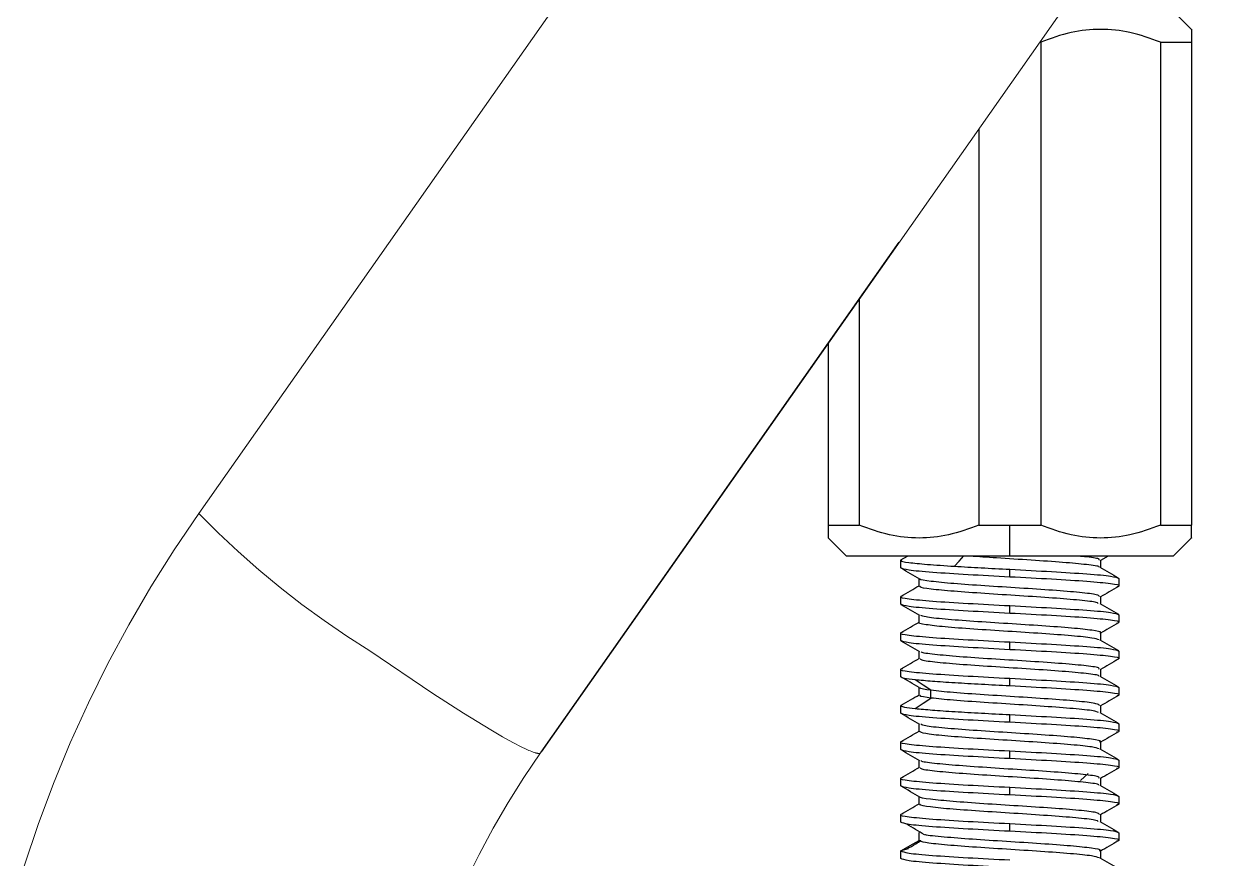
# Model space of a CAD drawing. Header units: millimetres. Extents: x 601 to 1195, y -1757 to -1337.
# Drawn here: x 903.33 to 936.71, y -1667.44 to -1644.46 of the extents above; entities that cross this region are included whole.
import ezdxf

# ---------------------------------------------------------------- set-up
doc = ezdxf.new("R2010")
doc.units = ezdxf.units.MM
doc.header["$LTSCALE"] = 0.1
doc.layers.get('0').update_dxf_attribs({"lineweight": 13})

msp = doc.modelspace()

# ---------------------------------------------------------------- linework, layer by layer
for p, q in [((927.291, -1630.683), (908.142, -1657.927)), ((936.705, -1637.275), (917.577, -1664.49)), ((917.562, -1664.498), (927.427, -1650.464)), ((908.142, -1657.927), (907.463, -1658.928)), ((908.677, -1658.462), (908.142, -1657.927)), ((909.228, -1658.981), (908.677, -1658.462)), ((907.463, -1658.928), (906.819, -1659.951)), ((909.796, -1659.482), (909.228, -1658.981)), ((910.38, -1659.967), (909.796, -1659.482)), ((906.819, -1659.951), (906.21, -1660.996)), ((910.978, -1660.433), (910.38, -1659.967)), ((911.59, -1660.879), (910.978, -1660.433)), ((912.215, -1661.307), (911.59, -1660.879)), ((906.21, -1660.996), (905.637, -1662.06)), ((912.852, -1661.714), (912.215, -1661.307)), ((914.586, -1662.888), (912.852, -1661.714)), ((905.637, -1662.06), (905.101, -1663.144)), ((915.43, -1663.43), (914.586, -1662.888)), ((905.101, -1663.144), (904.602, -1664.245)), ((916.183, -1663.89), (915.43, -1663.43)), ((916.509, -1664.079), (916.183, -1663.89)), ((904.602, -1664.245), (904.14, -1665.363)), ((916.794, -1664.237), (916.509, -1664.079)), ((917.036, -1664.361), (916.794, -1664.237)), ((917.14, -1664.411), (917.036, -1664.361)), ((917.556, -1664.519), (917.097, -1665.197)), ((917.232, -1664.452), (917.14, -1664.411)), ((917.273, -1664.469), (917.232, -1664.452)), ((917.312, -1664.485), (917.273, -1664.469)), ((917.348, -1664.498), (917.312, -1664.485)), ((917.38, -1664.509), (917.348, -1664.498)), ((917.41, -1664.518), (917.38, -1664.509)), ((917.424, -1664.522), (917.41, -1664.518)), ((917.438, -1664.526), (917.424, -1664.522)), ((917.45, -1664.529), (917.438, -1664.526)), ((917.462, -1664.531), (917.45, -1664.529)), ((917.473, -1664.533), (917.462, -1664.531)), ((917.484, -1664.535), (917.473, -1664.533)), ((917.493, -1664.536), (917.484, -1664.535)), ((917.502, -1664.536), (917.493, -1664.536)), ((917.511, -1664.536), (917.502, -1664.536)), ((917.519, -1664.536), (917.511, -1664.536)), ((917.526, -1664.535), (917.519, -1664.536)), ((917.532, -1664.534), (917.526, -1664.535)), ((917.538, -1664.532), (917.532, -1664.534)), ((917.543, -1664.53), (917.538, -1664.532)), ((917.548, -1664.527), (917.543, -1664.53)), ((917.552, -1664.524), (917.548, -1664.527)), ((917.555, -1664.521), (917.552, -1664.524)), ((917.558, -1664.517), (917.555, -1664.521)), ((917.56, -1664.513), (917.558, -1664.517)), ((917.561, -1664.508), (917.56, -1664.513)), ((917.562, -1664.504), (917.561, -1664.508)), ((917.562, -1664.498), (917.562, -1664.504)), ((917.57, -1664.5), (917.568, -1664.502)), ((917.097, -1665.197), (916.661, -1665.89)), ((932.638, -1665.09), (932.425, -1665.277)), ((904.14, -1665.363), (903.717, -1666.495)), ((916.661, -1665.89), (916.248, -1666.597)), ((903.717, -1666.495), (903.332, -1667.642)), ((916.248, -1666.597), (915.86, -1667.318)), ((915.86, -1667.318), (915.497, -1668.051))]:
    msp.add_line(p, q)
at = {"color": 7, "linetype": 'Continuous', "lineweight": 25}
for p, q in [((934.982, -1644.106), (935.482, -1644.606)), ((931.333, -1644.956), (931.333, -1658.256)), ((934.63, -1644.956), (935.482, -1644.956)), ((934.63, -1644.956), (934.63, -1658.256)), ((935.482, -1644.956), (935.482, -1658.256)), ((929.63, -1647.342), (929.63, -1658.256)), ((926.333, -1652.032), (926.333, -1658.256)), ((925.482, -1653.244), (925.482, -1658.256)), ((925.482, -1658.256), (926.333, -1658.256)), ((929.63, -1658.256), (930.482, -1658.256)), ((930.482, -1659.106), (930.482, -1658.256)), ((930.482, -1658.256), (931.333, -1658.256)), ((934.63, -1658.256), (935.482, -1658.256)), ((925.982, -1659.106), (925.479, -1658.604)), ((935.484, -1658.604), (934.982, -1659.106)), ((930.482, -1659.106), (925.982, -1659.106)), ((927.482, -1659.43), (927.482, -1659.218)), ((927.483, -1659.21), (927.662, -1659.106)), ((934.982, -1659.106), (930.482, -1659.106)), ((933.187, -1659.106), (932.98, -1659.226)), ((932.98, -1659.217), (932.98, -1659.42)), ((930.482, -1659.68), (930.482, -1659.468)), ((927.982, -1659.931), (927.982, -1659.726)), ((933.482, -1659.718), (933.482, -1659.93)), ((927.482, -1660.43), (927.482, -1660.218)), ((932.981, -1660.216), (932.981, -1660.421)), ((930.482, -1660.68), (930.482, -1660.468)), ((927.982, -1660.931), (927.982, -1660.726)), ((933.482, -1660.718), (933.482, -1660.93)), ((927.482, -1661.43), (927.482, -1661.218)), ((932.981, -1661.217), (932.981, -1661.421)), ((930.482, -1661.68), (930.482, -1661.468)), ((927.982, -1661.931), (927.982, -1661.727)), ((933.482, -1661.718), (933.482, -1661.93)), ((927.482, -1662.43), (927.482, -1662.218)), ((932.98, -1662.217), (932.98, -1662.421)), ((930.482, -1662.68), (930.482, -1662.468)), ((927.984, -1662.935), (927.984, -1662.723)), ((928.31, -1663.012), (928.31, -1662.801)), ((933.482, -1662.718), (933.482, -1662.93)), ((927.482, -1663.43), (927.482, -1663.218)), ((932.981, -1663.217), (932.981, -1663.421)), ((930.482, -1663.68), (930.482, -1663.468)), ((927.982, -1663.932), (927.982, -1663.727)), ((933.482, -1663.718), (933.482, -1663.93)), ((927.482, -1664.43), (927.482, -1664.218)), ((932.98, -1664.218), (932.98, -1664.421)), ((930.482, -1664.68), (930.482, -1664.468)), ((927.984, -1664.931), (927.984, -1664.728)), ((933.482, -1664.718), (933.482, -1664.93)), ((927.482, -1665.43), (927.482, -1665.218)), ((932.979, -1665.217), (932.979, -1665.421)), ((930.482, -1665.68), (930.482, -1665.468)), ((927.985, -1665.931), (927.985, -1665.727)), ((933.482, -1665.718), (933.482, -1665.93)), ((927.482, -1666.43), (927.482, -1666.218)), ((932.978, -1666.217), (932.978, -1666.42)), ((930.482, -1666.68), (930.482, -1666.468)), ((927.984, -1666.929), (927.984, -1666.717)), ((933.482, -1666.718), (933.482, -1666.93)), ((927.681, -1667.164), (927.482, -1667.217)), ((927.482, -1667.43), (927.482, -1667.218)), ((932.978, -1667.217), (932.978, -1667.421))]:
    msp.add_line(p, q, dxfattribs=at)
at = {"color": 7, "linetype": 'Continuous', "lineweight": 25, "flags": 128}
for points in [[(928.96, -1659.385), (929.087, -1659.24), (929.214, -1659.096)], [(928.309, -1662.799), (928.092, -1662.655), (927.874, -1662.51)], [(927.874, -1663.302), (928.091, -1663.157), (928.309, -1663.013)], [(927.482, -1667.219), (927.732, -1667.074), (927.982, -1666.93)]]:
    msp.add_lwpolyline(points, dxfattribs=at)
at = {"color": 7, "linetype": 'Continuous', "lineweight": 25}
for points, knots in [([(934.63, -1644.956), (934.353, -1644.856), (933.816, -1644.663), (932.981, -1644.579), (932.147, -1644.663), (931.61, -1644.856), (931.333, -1644.956)], [0, 0, 0, 0, 0.258357, 0.500045, 0.741711, 1, 1, 1, 1]), ([(935.482, -1644.606), (935.482, -1644.606), (935.482, -1644.576), (935.482, -1644.677), (935.482, -1644.861), (935.482, -1644.956)], [0, 0, 0, 0, 0.0000903, 0.4834224, 1, 1, 1, 1]), ([(925.482, -1658.256), (925.482, -1658.359), (925.482, -1658.557), (925.482, -1658.59), (925.482, -1658.606)], [0, 0, 0, 0, 0.516713, 1, 1, 1, 1]), ([(929.63, -1658.256), (929.353, -1658.356), (928.816, -1658.55), (927.981, -1658.634), (927.147, -1658.55), (926.61, -1658.356), (926.333, -1658.256)], [0, 0, 0, 0, 0.258357, 0.500045, 0.741711, 1, 1, 1, 1]), ([(934.63, -1658.256), (934.353, -1658.356), (933.816, -1658.55), (932.981, -1658.634), (932.147, -1658.55), (931.61, -1658.356), (931.333, -1658.256)], [0, 0, 0, 0, 0.2583566, 0.5000451, 0.7417111, 1, 1, 1, 1]), ([(935.482, -1658.606), (935.482, -1658.606), (935.482, -1658.633), (935.482, -1658.537), (935.482, -1658.352), (935.482, -1658.256)], [0, 0, 0, 0, 0.00009, 0.483422, 1, 1, 1, 1]), ([(927.505, -1659.218), (927.498, -1659.221), (927.45, -1659.242), (927.673, -1659.28), (928.159, -1659.332), (928.693, -1659.366), (928.96, -1659.384)], [0, 0, 0, 0, 0.057768, 0.371846, 0.685923, 1, 1, 1, 1]), ([(932.939, -1659.41), (932.941, -1659.407), (932.954, -1659.383), (932.619, -1659.34), (931.98, -1659.279), (931.082, -1659.217), (930.155, -1659.16), (929.621, -1659.123), (929.381, -1659.106)], [0, 0, 0, 0, 0.028757, 0.230441, 0.432253, 0.633865, 0.835732, 1, 1, 1, 1]), ([(932.936, -1659.217), (932.945, -1659.208), (932.975, -1659.178), (932.75, -1659.141), (932.445, -1659.113), (932.367, -1659.106)], [0, 0, 0, 0, 0.257906, 0.809805, 1, 1, 1, 1]), ([(930.482, -1659.68), (930.088, -1659.659), (929.302, -1659.617), (928.311, -1659.555), (927.617, -1659.492), (927.527, -1659.45), (927.482, -1659.43)], [0, 0, 0, 0, 0.25, 0.5, 0.75, 1, 1, 1, 1]), ([(928, -1659.736), (927.915, -1659.687), (927.745, -1659.588), (927.575, -1659.49), (927.49, -1659.44)], [0, 0, 0, 0, 0.49978, 1, 1, 1, 1]), ([(928.96, -1659.384), (929.2, -1659.398), (929.679, -1659.426), (930.214, -1659.454), (930.482, -1659.468)], [0, 0, 0, 0, 0.5, 1, 1, 1, 1]), ([(930.482, -1659.468), (930.875, -1659.489), (931.661, -1659.531), (932.652, -1659.593), (933.346, -1659.656), (933.436, -1659.697), (933.482, -1659.718)], [0, 0, 0, 0, 0.25, 0.5, 0.75, 1, 1, 1, 1]), ([(932.96, -1659.409), (933.045, -1659.458), (933.215, -1659.557), (933.385, -1659.655), (933.47, -1659.705)], [0, 0, 0, 0, 0.499843, 1, 1, 1, 1]), ([(927.493, -1660.205), (927.578, -1660.155), (927.741, -1660.061), (927.904, -1659.966), (927.982, -1659.92)], [0, 0, 0, 0, 0.520574, 1, 1, 1, 1]), ([(932.952, -1660.217), (932.94, -1660.2), (932.913, -1660.163), (932.443, -1660.107), (931.692, -1660.045), (930.753, -1659.984), (929.78, -1659.923), (928.9, -1659.862), (928.285, -1659.8), (927.987, -1659.758), (928.008, -1659.736), (928.01, -1659.735)], [0, 0, 0, 0, 0.101192, 0.228376, 0.355198, 0.482384, 0.609208, 0.736387, 0.863225, 0.990389, 1, 1, 1, 1]), ([(932.915, -1660.41), (932.905, -1660.4), (932.874, -1660.37), (932.436, -1660.319), (931.692, -1660.258), (930.753, -1660.197), (929.78, -1660.135), (928.903, -1660.074), (928.277, -1660.013), (927.973, -1659.965), (928.015, -1659.937), (928.026, -1659.929)], [0, 0, 0, 0, 0.061812, 0.189345, 0.316515, 0.44405, 0.571222, 0.69875, 0.825936, 0.953449, 1, 1, 1, 1]), ([(933.426, -1659.945), (933.448, -1659.94), (933.559, -1659.914), (933.302, -1659.867), (932.664, -1659.805), (931.658, -1659.742), (930.874, -1659.7), (930.482, -1659.68)], [0, 0, 0, 0, 0.056902, 0.292677, 0.528451, 0.764226, 1, 1, 1, 1]), ([(933.473, -1659.941), (933.388, -1659.99), (933.224, -1660.085), (933.06, -1660.18), (932.981, -1660.226)], [0, 0, 0, 0, 0.518732, 1, 1, 1, 1]), ([(927.545, -1660.201), (927.52, -1660.207), (927.404, -1660.233), (927.659, -1660.281), (928.299, -1660.343), (929.305, -1660.406), (930.089, -1660.447), (930.482, -1660.468)], [0, 0, 0, 0, 0.064998, 0.298748, 0.532499, 0.766249, 1, 1, 1, 1]), ([(930.482, -1660.68), (930.088, -1660.659), (929.302, -1660.617), (928.311, -1660.555), (927.617, -1660.492), (927.527, -1660.45), (927.482, -1660.43)], [0, 0, 0, 0, 0.25, 0.5, 0.75, 1, 1, 1, 1]), ([(928.001, -1660.738), (927.916, -1660.688), (927.746, -1660.59), (927.576, -1660.491), (927.491, -1660.442)], [0, 0, 0, 0, 0.499789, 1, 1, 1, 1]), ([(930.482, -1660.468), (930.875, -1660.489), (931.661, -1660.531), (932.652, -1660.593), (933.346, -1660.656), (933.436, -1660.697), (933.482, -1660.718)], [0, 0, 0, 0, 0.25, 0.5, 0.75, 1, 1, 1, 1]), ([(932.961, -1660.409), (933.046, -1660.458), (933.216, -1660.557), (933.386, -1660.656), (933.471, -1660.705)], [0, 0, 0, 0, 0.4998154, 1, 1, 1, 1]), ([(927.491, -1661.206), (927.576, -1661.156), (927.74, -1661.062), (927.903, -1660.967), (927.982, -1660.921)], [0, 0, 0, 0, 0.520258, 1, 1, 1, 1]), ([(932.944, -1661.412), (932.895, -1661.394), (932.789, -1661.357), (932.215, -1661.298), (931.386, -1661.237), (930.42, -1661.176), (929.469, -1661.115), (928.647, -1661.053), (928.148, -1660.992), (927.923, -1660.951), (927.985, -1660.93), (927.986, -1660.929)], [0, 0, 0, 0, 0.108989, 0.235698, 0.362579, 0.48933, 0.61617, 0.742966, 0.869763, 0.996603, 1, 1, 1, 1]), ([(932.959, -1661.218), (932.967, -1661.214), (933.026, -1661.191), (932.774, -1661.147), (932.228, -1661.086), (931.383, -1661.025), (930.422, -1660.963), (929.464, -1660.902), (928.661, -1660.841), (928.141, -1660.785), (928.065, -1660.75), (928.034, -1660.736)], [0, 0, 0, 0, 0.019614, 0.146667, 0.273512, 0.40053, 0.527418, 0.654395, 0.781328, 0.90826, 1, 1, 1, 1]), ([(933.42, -1660.946), (933.444, -1660.941), (933.559, -1660.914), (933.303, -1660.867), (932.664, -1660.805), (931.658, -1660.742), (930.874, -1660.7), (930.482, -1660.68)], [0, 0, 0, 0, 0.063381, 0.2975359, 0.5316906, 0.7658452, 1, 1, 1, 1]), ([(933.471, -1660.943), (933.386, -1660.992), (933.223, -1661.087), (933.06, -1661.181), (932.981, -1661.227)], [0, 0, 0, 0, 0.52117, 1, 1, 1, 1]), ([(927.541, -1661.202), (927.518, -1661.207), (927.404, -1661.234), (927.66, -1661.281), (928.299, -1661.343), (929.305, -1661.406), (930.089, -1661.447), (930.482, -1661.468)], [0, 0, 0, 0, 0.061334, 0.296001, 0.530667, 0.765334, 1, 1, 1, 1]), ([(930.482, -1661.68), (930.088, -1661.659), (929.302, -1661.617), (928.311, -1661.555), (927.617, -1661.492), (927.527, -1661.45), (927.482, -1661.43)], [0, 0, 0, 0, 0.25, 0.5, 0.75, 1, 1, 1, 1]), ([(928.003, -1661.739), (927.918, -1661.69), (927.748, -1661.591), (927.578, -1661.492), (927.493, -1661.443)], [0, 0, 0, 0, 0.499826, 1, 1, 1, 1]), ([(930.482, -1661.468), (930.875, -1661.489), (931.661, -1661.531), (932.652, -1661.593), (933.346, -1661.656), (933.436, -1661.697), (933.482, -1661.718)], [0, 0, 0, 0, 0.25, 0.5, 0.75, 1, 1, 1, 1]), ([(932.963, -1661.411), (933.048, -1661.46), (933.218, -1661.559), (933.388, -1661.657), (933.473, -1661.707)], [0, 0, 0, 0, 0.499785, 1, 1, 1, 1]), ([(927.489, -1662.207), (927.574, -1662.158), (927.739, -1662.063), (927.903, -1661.967), (927.982, -1661.921)], [0, 0, 0, 0, 0.517881, 1, 1, 1, 1]), ([(932.935, -1662.412), (932.937, -1662.408), (932.949, -1662.384), (932.619, -1662.339), (931.962, -1662.277), (931.066, -1662.216), (930.09, -1662.155), (929.165, -1662.094), (928.449, -1662.032), (928.026, -1661.978), (928.024, -1661.944), (928.023, -1661.93)], [0, 0, 0, 0, 0.026038, 0.152994, 0.27974, 0.406729, 0.533441, 0.660454, 0.787142, 0.914171, 1, 1, 1, 1]), ([(932.936, -1662.217), (932.944, -1662.207), (932.971, -1662.177), (932.628, -1662.126), (931.962, -1662.065), (931.067, -1662.004), (930.09, -1661.943), (929.162, -1661.882), (928.454, -1661.82), (928.057, -1661.772), (928.046, -1661.744), (928.043, -1661.737)], [0, 0, 0, 0, 0.061868, 0.189469, 0.316858, 0.444491, 0.571847, 0.699504, 0.826835, 0.954508, 1, 1, 1, 1]), ([(933.418, -1661.947), (933.443, -1661.941), (933.559, -1661.915), (933.304, -1661.867), (932.664, -1661.805), (931.658, -1661.742), (930.874, -1661.7), (930.482, -1661.68)], [0, 0, 0, 0, 0.0652144, 0.2989108, 0.5326072, 0.7663035, 1, 1, 1, 1]), ([(933.47, -1661.943), (933.385, -1661.992), (933.222, -1662.087), (933.059, -1662.182), (932.98, -1662.227)], [0, 0, 0, 0, 0.52044, 1, 1, 1, 1]), ([(927.535, -1662.204), (927.514, -1662.208), (927.404, -1662.234), (927.661, -1662.281), (928.299, -1662.343), (929.305, -1662.406), (930.089, -1662.447), (930.482, -1662.468)], [0, 0, 0, 0, 0.055147, 0.29136, 0.527574, 0.763787, 1, 1, 1, 1]), ([(927.985, -1662.723), (927.901, -1662.674), (927.732, -1662.576), (927.563, -1662.478), (927.478, -1662.429)], [0, 0, 0, 0, 0.499956, 1, 1, 1, 1]), ([(927.874, -1662.512), (927.758, -1662.498), (927.538, -1662.472), (927.506, -1662.445), (927.491, -1662.433)], [0, 0, 0, 0, 0.524183, 1, 1, 1, 1]), ([(930.482, -1662.68), (930.218, -1662.666), (929.691, -1662.638), (928.958, -1662.596), (928.317, -1662.554), (928.021, -1662.526), (927.874, -1662.512)], [0, 0, 0, 0, 0.25, 0.5, 0.75, 1, 1, 1, 1]), ([(930.482, -1662.468), (930.875, -1662.489), (931.661, -1662.531), (932.652, -1662.593), (933.346, -1662.656), (933.436, -1662.697), (933.482, -1662.718)], [0, 0, 0, 0, 0.25, 0.5, 0.75, 1, 1, 1, 1]), ([(932.964, -1662.412), (933.049, -1662.461), (933.218, -1662.56), (933.388, -1662.658), (933.473, -1662.708)], [0, 0, 0, 0, 0.499779, 1, 1, 1, 1]), ([(927.493, -1663.206), (927.578, -1663.157), (927.741, -1663.062), (927.905, -1662.967), (927.984, -1662.921)], [0, 0, 0, 0, 0.516941, 1, 1, 1, 1]), ([(928.309, -1662.799), (928.159, -1662.779), (927.968, -1662.753), (928.009, -1662.727), (928.018, -1662.722)], [0, 0, 0, 0, 0.787052, 1, 1, 1, 1]), ([(928.31, -1663.012), (928.161, -1662.991), (927.969, -1662.965), (928.011, -1662.939), (928.021, -1662.933)], [0, 0, 0, 0, 0.780115, 1, 1, 1, 1]), ([(932.958, -1663.218), (932.942, -1663.201), (932.909, -1663.163), (932.435, -1663.105), (931.674, -1663.044), (930.735, -1662.983), (929.766, -1662.922), (928.875, -1662.861), (928.497, -1662.82), (928.309, -1662.799)], [0, 0, 0, 0, 0.122305, 0.26863, 0.414907, 0.561278, 0.707503, 0.853913, 1, 1, 1, 1]), ([(933.426, -1662.945), (933.448, -1662.94), (933.559, -1662.914), (933.302, -1662.867), (932.664, -1662.805), (931.658, -1662.742), (930.874, -1662.7), (930.482, -1662.68)], [0, 0, 0, 0, 0.057062, 0.292797, 0.528531, 0.764265, 1, 1, 1, 1]), ([(933.475, -1662.941), (933.39, -1662.99), (933.225, -1663.085), (933.061, -1663.181), (932.981, -1663.227)], [0, 0, 0, 0, 0.516369, 1, 1, 1, 1]), ([(927.518, -1663.203), (927.504, -1663.208), (927.446, -1663.226), (927.546, -1663.259), (927.764, -1663.287), (927.874, -1663.301)], [0, 0, 0, 0, 0.149099, 0.57455, 1, 1, 1, 1]), ([(927.874, -1663.301), (928.021, -1663.314), (928.317, -1663.342), (928.958, -1663.384), (929.691, -1663.426), (930.218, -1663.454), (930.482, -1663.468)], [0, 0, 0, 0, 0.25, 0.5, 0.75, 1, 1, 1, 1]), ([(932.921, -1663.413), (932.909, -1663.402), (932.873, -1663.37), (932.429, -1663.318), (931.674, -1663.257), (930.734, -1663.195), (929.766, -1663.134), (928.876, -1663.073), (928.499, -1663.032), (928.31, -1663.012)], [0, 0, 0, 0, 0.084638, 0.237243, 0.389798, 0.54245, 0.69495, 0.847644, 1, 1, 1, 1]), ([(930.482, -1663.68), (930.088, -1663.659), (929.302, -1663.617), (928.311, -1663.555), (927.617, -1663.492), (927.527, -1663.45), (927.482, -1663.43)], [0, 0, 0, 0, 0.25, 0.5, 0.75, 1, 1, 1, 1]), ([(927.999, -1663.737), (927.914, -1663.688), (927.744, -1663.589), (927.574, -1663.49), (927.489, -1663.441)], [0, 0, 0, 0, 0.499855, 1, 1, 1, 1]), ([(930.482, -1663.468), (930.875, -1663.489), (931.661, -1663.531), (932.652, -1663.593), (933.346, -1663.656), (933.436, -1663.697), (933.482, -1663.718)], [0, 0, 0, 0, 0.25, 0.5, 0.75, 1, 1, 1, 1]), ([(932.965, -1663.412), (933.05, -1663.461), (933.219, -1663.56), (933.389, -1663.658), (933.474, -1663.708)], [0, 0, 0, 0, 0.499846, 1, 1, 1, 1]), ([(927.491, -1664.207), (927.576, -1664.158), (927.74, -1664.063), (927.904, -1663.967), (927.982, -1663.922)], [0, 0, 0, 0, 0.517793, 1, 1, 1, 1]), ([(932.945, -1664.412), (932.895, -1664.394), (932.788, -1664.356), (932.198, -1664.297), (931.37, -1664.236), (930.402, -1664.175), (929.448, -1664.114), (928.648, -1664.052), (928.095, -1663.991), (928.021, -1663.951), (927.984, -1663.93)], [0, 0, 0, 0, 0.111968, 0.238801, 0.365989, 0.492813, 0.620002, 0.74683, 0.874012, 1, 1, 1, 1]), ([(932.955, -1664.218), (932.963, -1664.214), (933.02, -1664.19), (932.772, -1664.146), (932.211, -1664.085), (931.368, -1664.024), (930.403, -1663.962), (929.446, -1663.901), (928.651, -1663.84), (928.133, -1663.785), (928.062, -1663.749), (928.033, -1663.735)], [0, 0, 0, 0, 0.022233, 0.149098, 0.275621, 0.402498, 0.529012, 0.655891, 0.782408, 0.90928, 1, 1, 1, 1]), ([(933.424, -1663.945), (933.447, -1663.94), (933.559, -1663.914), (933.303, -1663.867), (932.664, -1663.805), (931.658, -1663.742), (930.874, -1663.7), (930.482, -1663.68)], [0, 0, 0, 0, 0.058761, 0.29407, 0.52938, 0.76469, 1, 1, 1, 1]), ([(933.473, -1663.941), (933.388, -1663.991), (933.224, -1664.086), (933.059, -1664.181), (932.98, -1664.228)], [0, 0, 0, 0, 0.51649, 1, 1, 1, 1]), ([(927.537, -1664.203), (927.515, -1664.208), (927.404, -1664.234), (927.661, -1664.281), (928.299, -1664.343), (929.305, -1664.406), (930.089, -1664.447), (930.482, -1664.468)], [0, 0, 0, 0, 0.057041, 0.292781, 0.52852, 0.76426, 1, 1, 1, 1]), ([(930.482, -1664.68), (930.088, -1664.659), (929.302, -1664.617), (928.311, -1664.555), (927.617, -1664.492), (927.527, -1664.45), (927.482, -1664.43)], [0, 0, 0, 0, 0.25, 0.5, 0.75, 1, 1, 1, 1]), ([(928, -1664.737), (927.915, -1664.688), (927.746, -1664.589), (927.576, -1664.491), (927.491, -1664.441)], [0, 0, 0, 0, 0.499846, 1, 1, 1, 1]), ([(930.482, -1664.468), (930.875, -1664.489), (931.661, -1664.531), (932.652, -1664.593), (933.346, -1664.656), (933.436, -1664.697), (933.482, -1664.718)], [0, 0, 0, 0, 0.25, 0.5, 0.75, 1, 1, 1, 1]), ([(932.962, -1664.411), (933.047, -1664.46), (933.216, -1664.559), (933.386, -1664.657), (933.47, -1664.706)], [0, 0, 0, 0, 0.499861, 1, 1, 1, 1]), ([(927.493, -1665.206), (927.578, -1665.157), (927.742, -1665.062), (927.905, -1664.967), (927.984, -1664.921)], [0, 0, 0, 0, 0.518495, 1, 1, 1, 1]), ([(932.933, -1665.411), (932.934, -1665.407), (932.944, -1665.383), (932.609, -1665.337), (931.948, -1665.276), (931.048, -1665.215), (930.072, -1665.154), (929.148, -1665.093), (928.441, -1665.032), (928.021, -1664.977), (928.024, -1664.944), (928.025, -1664.93)], [0, 0, 0, 0, 0.026505, 0.153531, 0.280802, 0.407866, 0.535101, 0.662207, 0.789402, 0.916553, 1, 1, 1, 1]), ([(932.935, -1665.218), (932.944, -1665.207), (932.969, -1665.176), (932.618, -1665.125), (931.947, -1665.064), (931.049, -1665.003), (930.073, -1664.942), (929.145, -1664.88), (928.445, -1664.819), (928.048, -1664.771), (928.042, -1664.743), (928.04, -1664.735)], [0, 0, 0, 0, 0.0648555, 0.1916371, 0.3186633, 0.445482, 0.5724727, 0.6993338, 0.8262838, 0.9531898, 1, 1, 1, 1]), ([(933.424, -1664.945), (933.447, -1664.94), (933.559, -1664.914), (933.303, -1664.867), (932.664, -1664.805), (931.658, -1664.742), (930.874, -1664.7), (930.482, -1664.68)], [0, 0, 0, 0, 0.058761, 0.294071, 0.529381, 0.76469, 1, 1, 1, 1]), ([(933.471, -1664.941), (933.387, -1664.991), (933.222, -1665.086), (933.058, -1665.181), (932.979, -1665.228)], [0, 0, 0, 0, 0.516835, 1, 1, 1, 1]), ([(927.539, -1665.202), (927.517, -1665.208), (927.404, -1665.234), (927.66, -1665.281), (928.299, -1665.343), (929.305, -1665.406), (930.089, -1665.447), (930.482, -1665.468)], [0, 0, 0, 0, 0.059407, 0.294556, 0.529704, 0.764852, 1, 1, 1, 1]), ([(930.482, -1665.68), (930.088, -1665.659), (929.302, -1665.617), (928.311, -1665.555), (927.617, -1665.492), (927.527, -1665.45), (927.482, -1665.43)], [0, 0, 0, 0, 0.25, 0.5, 0.75, 1, 1, 1, 1]), ([(928.001, -1665.737), (927.916, -1665.688), (927.747, -1665.589), (927.577, -1665.49), (927.492, -1665.441)], [0, 0, 0, 0, 0.499833, 1, 1, 1, 1]), ([(930.482, -1665.468), (930.875, -1665.489), (931.661, -1665.531), (932.652, -1665.593), (933.346, -1665.656), (933.436, -1665.697), (933.482, -1665.718)], [0, 0, 0, 0, 0.25, 0.5, 0.75, 1, 1, 1, 1]), ([(932.961, -1665.411), (933.046, -1665.46), (933.215, -1665.559), (933.385, -1665.657), (933.47, -1665.706)], [0, 0, 0, 0, 0.499855, 1, 1, 1, 1]), ([(927.493, -1666.206), (927.578, -1666.157), (927.742, -1666.062), (927.906, -1665.967), (927.985, -1665.921)], [0, 0, 0, 0, 0.517778, 1, 1, 1, 1]), ([(932.956, -1666.217), (932.942, -1666.2), (932.91, -1666.162), (932.418, -1666.104), (931.663, -1666.043), (930.718, -1665.982), (929.747, -1665.921), (928.872, -1665.859), (928.271, -1665.798), (927.98, -1665.757), (928.003, -1665.736), (928.004, -1665.735)], [0, 0, 0, 0, 0.106857, 0.233832, 0.360977, 0.487912, 0.615089, 0.74199, 0.869192, 0.996069, 1, 1, 1, 1]), ([(932.918, -1666.411), (932.905, -1666.4), (932.871, -1666.369), (932.412, -1666.317), (931.664, -1666.256), (930.718, -1666.194), (929.747, -1666.133), (928.876, -1666.072), (928.262, -1666.011), (927.968, -1665.963), (928.013, -1665.936), (928.024, -1665.93)], [0, 0, 0, 0, 0.068799, 0.195882, 0.323135, 0.450177, 0.577463, 0.704472, 0.831782, 0.958767, 1, 1, 1, 1]), ([(933.426, -1665.945), (933.448, -1665.94), (933.559, -1665.914), (933.302, -1665.867), (932.664, -1665.805), (931.658, -1665.742), (930.874, -1665.7), (930.482, -1665.68)], [0, 0, 0, 0, 0.05725, 0.292938, 0.528625, 0.764312, 1, 1, 1, 1]), ([(933.471, -1665.941), (933.386, -1665.99), (933.222, -1666.086), (933.058, -1666.181), (932.978, -1666.227)], [0, 0, 0, 0, 0.517061, 1, 1, 1, 1]), ([(927.539, -1666.202), (927.517, -1666.208), (927.404, -1666.234), (927.66, -1666.281), (928.299, -1666.343), (929.305, -1666.406), (930.089, -1666.447), (930.482, -1666.468)], [0, 0, 0, 0, 0.059574, 0.294681, 0.529787, 0.764894, 1, 1, 1, 1]), ([(930.482, -1666.68), (930.087, -1666.659), (929.298, -1666.617), (928.305, -1666.554), (927.612, -1666.491), (927.525, -1666.45), (927.482, -1666.429)], [0, 0, 0, 0, 0.25, 0.5, 0.75, 1, 1, 1, 1]), ([(928.129, -1666.774), (928.048, -1666.725), (927.886, -1666.626), (927.724, -1666.528), (927.643, -1666.479)], [0, 0, 0, 0, 0.499966, 1, 1, 1, 1]), ([(930.482, -1666.468), (930.875, -1666.489), (931.661, -1666.531), (932.652, -1666.593), (933.346, -1666.656), (933.436, -1666.697), (933.482, -1666.718)], [0, 0, 0, 0, 0.25, 0.5, 0.75, 1, 1, 1, 1]), ([(932.961, -1666.41), (933.046, -1666.46), (933.215, -1666.558), (933.385, -1666.657), (933.47, -1666.706)], [0, 0, 0, 0, 0.499854, 1, 1, 1, 1]), ([(927.649, -1667.167), (927.73, -1667.118), (927.859, -1667.04), (927.989, -1666.961), (928.037, -1666.932)], [0, 0, 0, 0, 0.624124, 1, 1, 1, 1]), ([(932.948, -1667.412), (932.896, -1667.394), (932.785, -1667.355), (932.183, -1667.296), (931.354, -1667.235), (930.384, -1667.174), (929.429, -1667.112), (928.639, -1667.051), (928.084, -1666.99), (928.017, -1666.949), (927.984, -1666.929)], [0, 0, 0, 0, 0.114092, 0.24068, 0.36727, 0.493819, 0.620448, 0.746952, 0.873616, 1, 1, 1, 1]), ([(932.953, -1667.217), (932.962, -1667.214), (933.016, -1667.189), (932.767, -1667.145), (932.195, -1667.084), (931.352, -1667.022), (930.387, -1666.961), (929.423, -1666.9), (928.657, -1666.839), (928.206, -1666.796), (928.147, -1666.774), (928.142, -1666.772)], [0, 0, 0, 0, 0.025539, 0.16294, 0.300389, 0.43784, 0.575247, 0.712741, 0.850099, 0.987631, 1, 1, 1, 1]), ([(933.423, -1666.946), (933.446, -1666.94), (933.559, -1666.914), (933.303, -1666.867), (932.664, -1666.805), (931.658, -1666.742), (930.874, -1666.7), (930.482, -1666.68)], [0, 0, 0, 0, 0.0604788, 0.2953591, 0.5302394, 0.7651196, 1, 1, 1, 1]), ([(933.47, -1666.942), (933.385, -1666.991), (933.221, -1667.086), (933.057, -1667.181), (932.978, -1667.227)], [0, 0, 0, 0, 0.517718, 1, 1, 1, 1]), ([(927.482, -1667.217), (927.525, -1667.238), (927.612, -1667.28), (928.305, -1667.343), (929.298, -1667.406), (930.087, -1667.447), (930.482, -1667.468)], [0, 0, 0, 0, 0.25, 0.5, 0.75, 1, 1, 1, 1]), ([(930.482, -1667.68), (930.088, -1667.659), (929.302, -1667.617), (928.311, -1667.555), (927.617, -1667.492), (927.527, -1667.45), (927.482, -1667.43)], [0, 0, 0, 0, 0.25, 0.5, 0.75, 1, 1, 1, 1]), ([(932.962, -1667.411), (933.047, -1667.46), (933.216, -1667.559), (933.386, -1667.658), (933.471, -1667.707)], [0, 0, 0, 0, 0.499822, 1, 1, 1, 1])]:
    msp.add_open_spline(points, degree=3, knots=knots, dxfattribs=at)

doc.saveas('drawing.dxf')
